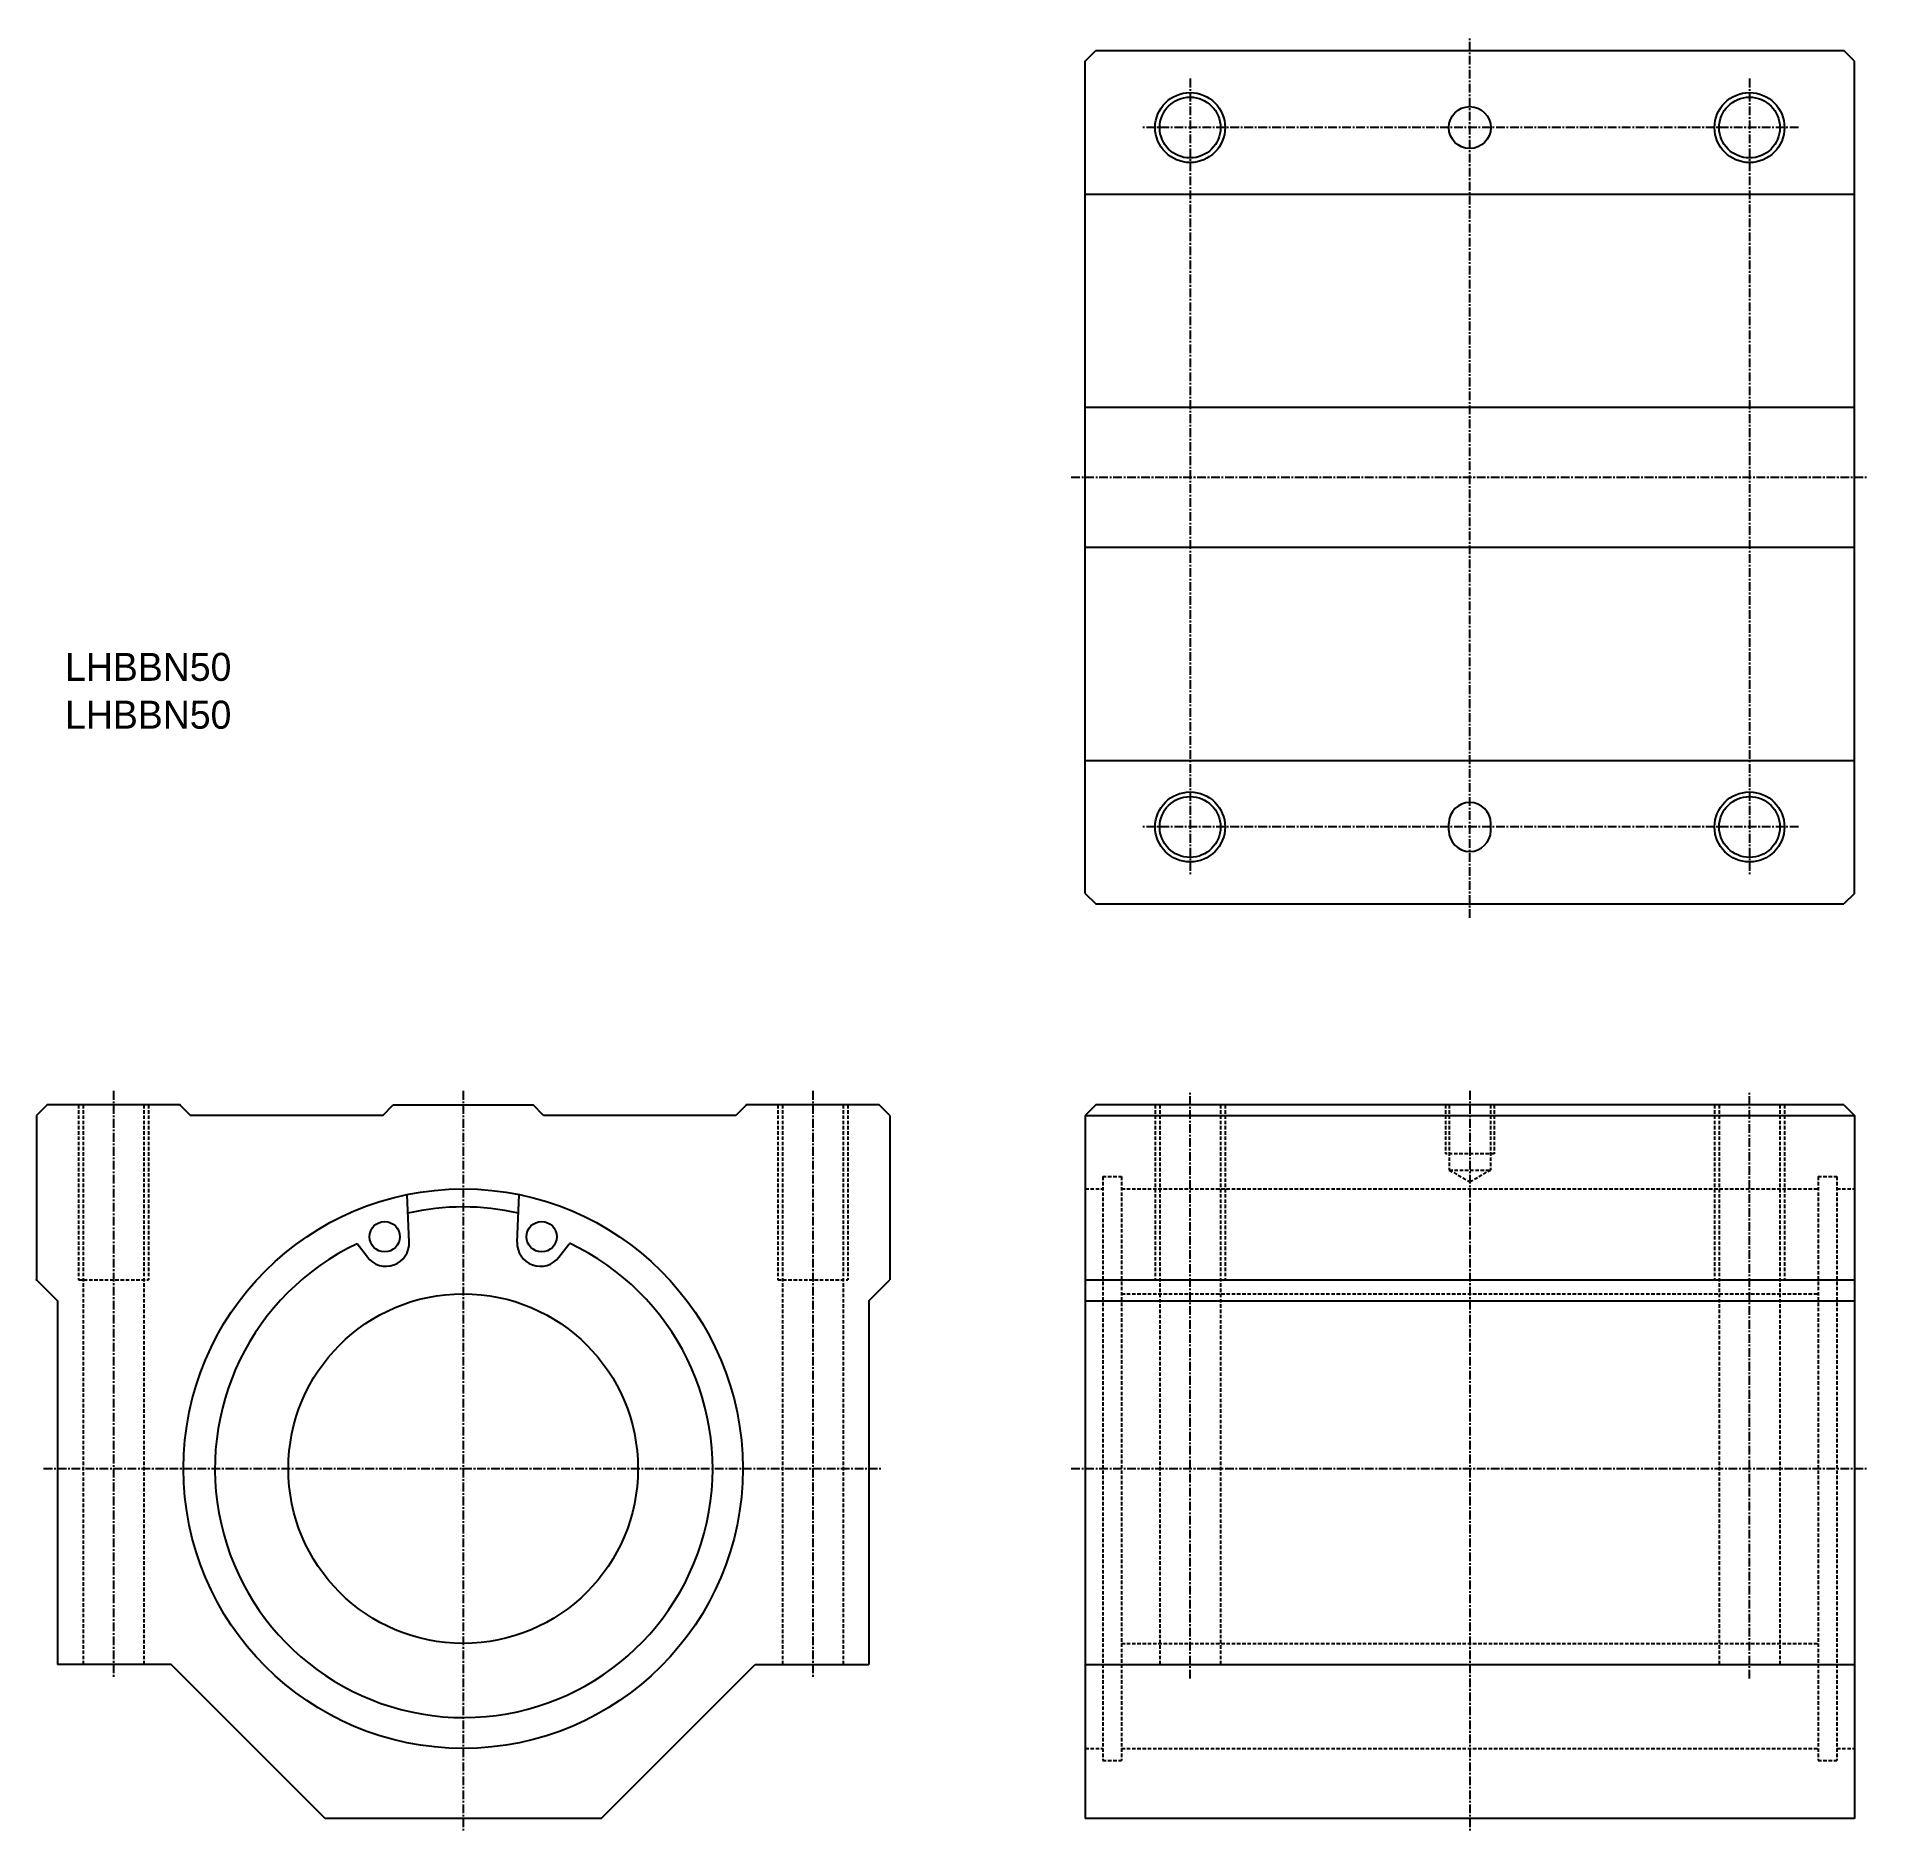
# Model space of a CAD drawing. Extents: x 2217 to 2479, y -1262 to -1006.
import ezdxf

# ---------------------------------------------------------------- set-up
doc = ezdxf.new("R2010")
doc.units = 0
doc.linetypes.add('CENTER', pattern=[2, 1.25, -0.25, 0.25, -0.25])
doc.linetypes.add('DASHED', pattern=[0.75, 0.5, -0.25])
doc.layers.get('0').update_dxf_attribs({"linetype": 'CONTINUOUS'})
doc.layers.add('CENTER', color=1, linetype='CENTER')

msp = doc.modelspace()

# ---------------------------------------------------------------- linework, layer by layer
at = {"color": 7, "linetype": 'CONTINUOUS'}
for p, q in [((2367.08, -1009.02), (2368.58, -1007.52)), ((2368.58, -1007.52), (2475.58, -1007.52)), ((2477.08, -1009.02), (2475.58, -1007.52)), ((2367.08, -1128.02), (2367.08, -1009.02)), ((2477.08, -1128.02), (2477.08, -1009.02)), ((2367.08, -1028.02), (2477.08, -1028.02)), ((2367.08, -1058.52), (2477.08, -1058.52)), ((2367.08, -1078.52), (2477.08, -1078.52)), ((2367.08, -1109.02), (2477.08, -1109.02)), ((2419.08, -1119.02), (2419.08, -1118.02)), ((2425.08, -1119.02), (2425.08, -1118.02)), ((2367.08, -1128.02), (2368.58, -1129.52)), ((2477.08, -1128.02), (2475.58, -1129.52)), ((2368.58, -1129.52), (2475.58, -1129.52)), ((2218.62, -1158.27), (2217.12, -1159.77)), ((2217.12, -1159.77), (2217.12, -1183.27)), ((2237.62, -1158.27), (2218.62, -1158.27)), ((2237.62, -1158.27), (2239.12, -1159.77)), ((2266.62, -1159.77), (2239.12, -1159.77)), ((2266.62, -1159.77), (2268.12, -1158.27)), ((2268.12, -1158.27), (2288.12, -1158.27)), ((2289.62, -1159.77), (2288.12, -1158.27)), ((2317.12, -1159.77), (2289.62, -1159.77)), ((2318.62, -1158.27), (2317.12, -1159.77)), ((2337.62, -1158.27), (2318.62, -1158.27)), ((2339.12, -1159.77), (2337.62, -1158.27)), ((2339.12, -1159.77), (2339.12, -1183.27)), ((2368.58, -1158.27), (2367.08, -1159.77)), ((2367.08, -1159.77), (2367.08, -1260.27)), ((2367.08, -1159.77), (2477.08, -1159.77)), ((2475.58, -1158.27), (2368.58, -1158.27)), ((2475.58, -1158.27), (2477.08, -1159.77)), ((2477.08, -1159.77), (2477.08, -1260.27)), ((2270.4, -1177.87), (2270.11, -1171.14)), ((2285.84, -1177.87), (2286.14, -1171.14)), ((2264.43, -1180.04), (2262.96, -1178.12)), ((2291.82, -1180.04), (2293.29, -1178.12)), ((2217.12, -1183.27), (2220.12, -1186.27)), ((2336.12, -1186.27), (2339.12, -1183.27)), ((2367.08, -1183.27), (2477.08, -1183.27)), ((2220.12, -1186.27), (2220.12, -1238.27)), ((2336.12, -1186.27), (2336.12, -1238.27)), ((2367.08, -1186.27), (2477.08, -1186.27)), ((2236.37, -1238.27), (2220.12, -1238.27)), ((2258.37, -1260.27), (2236.37, -1238.27)), ((2297.87, -1260.27), (2319.87, -1238.27)), ((2319.87, -1238.27), (2336.12, -1238.27)), ((2367.08, -1238.27), (2477.08, -1238.27)), ((2297.87, -1260.27), (2258.37, -1260.27)), ((2477.08, -1260.27), (2367.08, -1260.27))]:
    msp.add_line(p, q, dxfattribs=at)
at = {"color": 3, "linetype": 'DASHED'}
for p, q in [((2223.12, -1158.27), (2223.12, -1183.27)), ((2223.77, -1158.27), (2223.77, -1238.27)), ((2232.47, -1158.27), (2232.47, -1238.27)), ((2233.12, -1158.27), (2233.12, -1183.27)), ((2323.12, -1158.27), (2323.12, -1183.27)), ((2323.77, -1158.27), (2323.77, -1238.27)), ((2332.47, -1158.27), (2332.47, -1238.27)), ((2333.12, -1158.27), (2333.12, -1183.27)), ((2377.08, -1158.27), (2377.08, -1183.27)), ((2377.73, -1158.27), (2377.73, -1238.27)), ((2386.43, -1158.27), (2386.43, -1238.27)), ((2387.08, -1158.27), (2387.08, -1183.27)), ((2418.58, -1158.27), (2418.58, -1165.27)), ((2419.13, -1158.27), (2419.13, -1167.57)), ((2425.03, -1158.27), (2425.03, -1167.57)), ((2425.58, -1158.27), (2425.58, -1165.27)), ((2457.08, -1158.27), (2457.08, -1183.27)), ((2457.73, -1158.27), (2457.73, -1238.27)), ((2466.43, -1158.27), (2466.43, -1238.27)), ((2467.08, -1158.27), (2467.08, -1183.27)), ((2425.58, -1165.27), (2418.58, -1165.27)), ((2419.13, -1167.57), (2422.08, -1169.27)), ((2419.13, -1167.57), (2425.03, -1167.57)), ((2422.08, -1169.27), (2425.03, -1167.57)), ((2367.08, -1170.27), (2369.58, -1170.27)), ((2369.58, -1168.52), (2369.58, -1252.02)), ((2369.58, -1168.52), (2372.28, -1168.52)), ((2372.28, -1168.52), (2372.28, -1252.02)), ((2372.28, -1170.27), (2471.88, -1170.27)), ((2471.88, -1168.52), (2471.88, -1252.02)), ((2471.88, -1168.52), (2474.58, -1168.52)), ((2474.58, -1168.52), (2474.58, -1252.02)), ((2474.58, -1170.27), (2477.08, -1170.27)), ((2223.12, -1183.27), (2233.12, -1183.27)), ((2323.12, -1183.27), (2333.12, -1183.27)), ((2377.08, -1183.27), (2387.08, -1183.27)), ((2457.08, -1183.27), (2467.08, -1183.27)), ((2372.28, -1185.27), (2471.88, -1185.27)), ((2372.28, -1235.27), (2471.88, -1235.27)), ((2367.08, -1250.27), (2369.58, -1250.27)), ((2369.58, -1252.02), (2372.28, -1252.02)), ((2372.28, -1250.27), (2471.88, -1250.27)), ((2471.88, -1252.02), (2474.58, -1252.02)), ((2474.58, -1250.27), (2477.08, -1250.27))]:
    msp.add_line(p, q, dxfattribs=at)
at = {"color": 9, "linetype": 'CONTINUOUS'}
msp.add_line((2337.62, -1158.27), (2318.62, -1158.27), dxfattribs=at)
at = {"color": 7}
for p, q in [((2278.12, -1210.36), (2278.12, -1210.18)), ((2278.03, -1210.27), (2278.21, -1210.27))]:
    msp.add_line(p, q, dxfattribs=at)
at = {"color": 3, "linetype": 'CONTINUOUS'}
for centre in [(2382.08, -1018.52), (2462.08, -1018.52), (2382.08, -1118.52), (2462.08, -1118.52)]:
    msp.add_circle(centre, 5, dxfattribs=at)
at = {"color": 7, "linetype": 'CONTINUOUS'}
for centre, radius in [((2382.08, -1018.52), 4.35), ((2422.08, -1018.52), 3), ((2462.08, -1018.52), 4.35), ((2382.08, -1118.52), 4.35), ((2462.08, -1118.52), 4.35), ((2278.12, -1210.27), 40), ((2266.9, -1177.11), 2.17), ((2289.34, -1177.11), 2.17), ((2278.12, -1210.27), 25)]:
    msp.add_circle(centre, radius, dxfattribs=at)
for centre, radius, start, end in [((2422.08, -1118.02), 3, 0, 180), ((2422.08, -1119.02), 3, 180, 0), ((2278.12, -1207.77), 34.92, 76.9236, 103.0764), ((2278.21, -1210.27), 35.59, 115.3865, 64.8759), ((2267.07, -1178.01), 3.33, 217.5057, 2.4933), ((2289.17, -1178.01), 3.33, 177.5067, 322.4943)]:
    msp.add_arc(centre, radius, start, end, dxfattribs=at)
for p in [(2422.08, -1115.02), (2422.08, -1122.02)]:
    msp.add_point(p, dxfattribs=at)
at = {"color": 13}
for p in [(2237.62, -1158.27), (2318.62, -1158.27), (2217.12, -1183.27)]:
    msp.add_point(p, dxfattribs=at)
at = {"layer": 'CENTER', "color": 1, "linetype": 'CENTER'}
for p, q in [((2422.08, -1131.52), (2422.08, -1005.52)), ((2382.08, -1011.52), (2382.08, -1125.52)), ((2462.08, -1011.52), (2462.08, -1125.52)), ((2469.08, -1018.52), (2375.08, -1018.52)), ((2365.08, -1068.52), (2479.08, -1068.52)), ((2469.08, -1118.52), (2375.08, -1118.52)), ((2228.12, -1156.27), (2228.12, -1240.27)), ((2278.12, -1156.27), (2278.12, -1262.27)), ((2328.12, -1156.27), (2328.12, -1240.27)), ((2382.08, -1240.27), (2382.08, -1156.27)), ((2422.08, -1156.27), (2422.08, -1262.27)), ((2462.08, -1240.27), (2462.08, -1156.27)), ((2218.12, -1210.27), (2338.12, -1210.27)), ((2365.08, -1210.27), (2479.08, -1210.27))]:
    msp.add_line(p, q, dxfattribs=at)

# ---------------------------------------------------------------- texts
at = {"color": 7, "linetype": 'CONTINUOUS'}
for p in [(2221.19, -1097.63), (2221.19, -1104.47)]:
    msp.add_text('LHBBN50', height=4, dxfattribs=at).set_placement(p)

doc.saveas('drawing.dxf')
